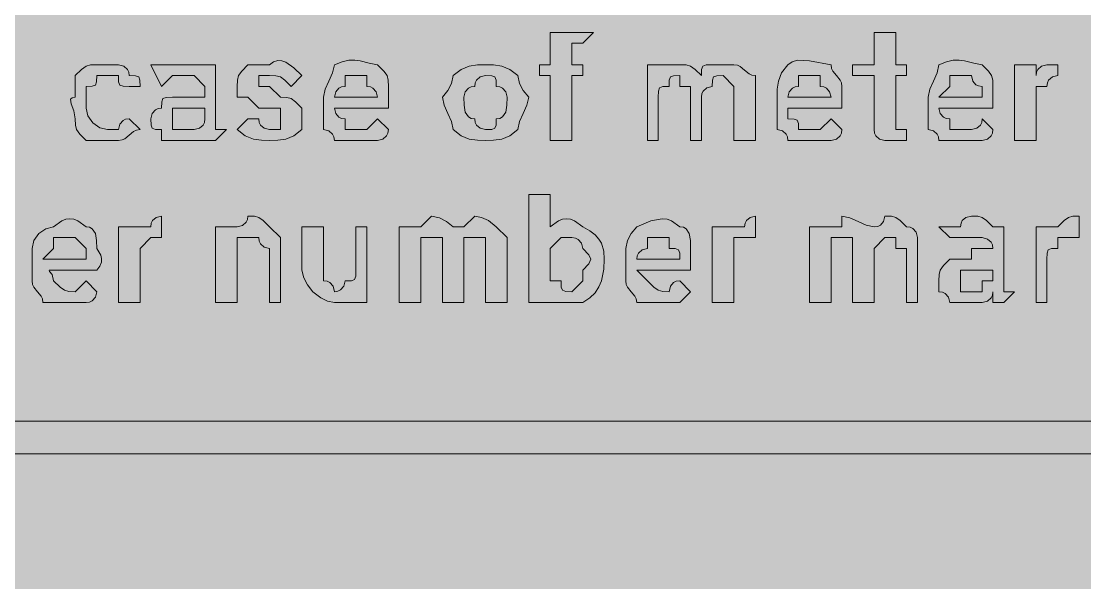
# Model space of a CAD drawing. Header units: metres. Extents: x 10 to 558, y 12 to 259.
# Drawn here: x 135.8 to 253.9, y 135.4 to 197.8 of the extents above; entities that cross this region are included whole.
import ezdxf

# ---------------------------------------------------------------- set-up
doc = ezdxf.new("R2010")
doc.units = ezdxf.units.M
doc.layers.add('FILL_BLUE_0000FF', color=7, linetype='Continuous', true_color=0x0000ff)
doc.layers.add('FILL_WHITE_FFFFFF', color=7, linetype='Continuous', true_color=0xffffff)

msp = doc.modelspace()

# ---------------------------------------------------------------- hatches: boundary and pattern name
at = {"layer": 'FILL_BLUE_0000FF', "true_color": 0x0000ff}
h = msp.add_hatch(color=7, dxfattribs=at)
h.dxf.hatch_style = 1
h.paths.add_polyline_path([(552.54, 258.94), (553.8, 258.81), (554.83, 258.45), (555.75, 257.76), (557.14, 256.15), (557.56, 255.44), (557.85, 254.76), (558.11, 253.37), (558.15, 251.76), (558.15, 18.96), (558.15, 15.36), (557.75, 15.31), (557.44, 15.15), (556.95, 14.61), (556.46, 13.84), (555.75, 12.96), (554.83, 12.27), (553.8, 11.91), (552.54, 11.78), (550.95, 11.76), (16.95, 11.76), (13.35, 11.76), (12.6, 12.36), (11.83, 12.77), (10.95, 12.96), (10.26, 14.57), (9.9, 15.96), (9.77, 17.35), (9.75, 18.96), (9.75, 251.76), (9.75, 255.36), (10.35, 256.11), (10.76, 256.88), (10.95, 257.76), (11.83, 257.95), (12.6, 258.36), (13.35, 258.96), (16.95, 258.96), (550.95, 258.96), (552.54, 258.94)])
at = {"layer": 'FILL_WHITE_FFFFFF', "true_color": 0xffffff}
h = msp.add_hatch(color=7, dxfattribs=at)
h.dxf.hatch_style = 1
h.paths.add_polyline_path([(196.95, 184.56), (194.55, 184.56), (194.55, 191.76), (193.35, 191.76), (193.35, 192.96), (194.55, 192.96), (194.55, 195.36), (194.55, 196.56), (196.95, 196.56), (198.15, 196.56), (199.35, 196.56), (198.15, 195.36), (196.95, 195.36), (196.95, 194.16), (196.95, 192.96), (198.15, 192.96), (198.15, 191.76), (196.95, 191.76), (196.95, 184.56)])
h = msp.add_hatch(color=7, dxfattribs=at)
h.dxf.hatch_style = 1
h.paths.add_polyline_path([(232.95, 185.76), (234.15, 185.76), (234.15, 184.56), (231.75, 184.56), (231.15, 184.71), (230.74, 185.07), (230.6, 185.36), (230.55, 185.76), (230.55, 191.76), (228.15, 191.76), (228.15, 192.96), (230.55, 192.96), (230.55, 196.56), (232.95, 196.56), (232.95, 192.96), (234.15, 192.96), (234.15, 191.76), (232.95, 191.76), (232.95, 186.96), (232.95, 185.76)])
h = msp.add_hatch(color=7, dxfattribs=at)
h.dxf.hatch_style = 1
h.paths.add_polyline_path([(146.55, 185.76), (146.7, 186.36), (147.06, 186.77), (147.35, 186.91), (147.75, 186.96), (148.95, 185.76), (148.55, 185.71), (148.24, 185.57), (147.75, 185.16), (147.26, 184.75), (146.95, 184.61), (146.55, 184.56), (145.35, 184.56), (142.95, 184.56), (142.26, 185.27), (141.9, 185.76), (141.77, 186.25), (141.75, 186.96), (141.58, 187.84), (141.3, 188.61), (141.24, 189.15), (141.41, 189.31), (141.75, 189.36), (141.75, 191.76), (142.46, 192.45), (142.95, 192.81), (143.44, 192.94), (144.15, 192.96), (146.55, 192.96), (147.15, 192.81), (147.56, 192.45), (147.7, 192.16), (147.75, 191.76), (148.44, 191.74), (148.8, 191.61), (148.93, 191.25), (148.95, 190.56), (147.75, 190.56), (147.06, 190.58), (146.7, 190.71), (146.57, 191.07), (146.55, 191.76), (144.15, 191.76), (144.13, 191.07), (144, 190.71), (143.64, 190.58), (142.95, 190.56), (142.95, 188.16), (143.16, 187.28), (143.7, 186.51), (144.47, 185.97), (145.35, 185.76), (146.55, 185.76)])
h = msp.add_hatch(color=7, dxfattribs=at)
h.dxf.hatch_style = 1
h.paths.add_polyline_path([(151.35, 185.76), (150.66, 185.78), (150.3, 185.91), (150.17, 186.27), (150.15, 186.96), (150.3, 187.56), (150.66, 187.97), (150.95, 188.11), (151.35, 188.16), (151.37, 188.85), (151.5, 189.21), (151.86, 189.34), (152.55, 189.36), (153.75, 189.36), (156.15, 189.36), (156.15, 190.56), (154.95, 191.76), (153.75, 191.76), (152.55, 191.76), (151.35, 190.56), (150.15, 192.96), (151.35, 192.96), (152.55, 192.96), (153.75, 192.96), (156.15, 192.96), (157.35, 192.96), (157.35, 190.56), (157.35, 189.36), (157.35, 186.96), (157.35, 185.76), (158.55, 185.76), (157.35, 184.56), (156.15, 184.56), (154.95, 184.56), (153.75, 184.56), (151.35, 184.56), (151.35, 185.76)])
h.paths.add_polyline_path([(155.55, 185.91), (155.96, 186.27), (156.1, 186.56), (156.15, 186.96), (156.15, 188.16), (154.95, 188.16), (153.75, 188.16), (152.55, 188.16), (152.55, 186.96), (152.55, 185.76), (153.75, 185.76), (154.95, 185.76), (155.55, 185.91)], flags=16)
h = msp.add_hatch(color=7, dxfattribs=at)
h.dxf.hatch_style = 1
h.paths.add_polyline_path([(163.35, 190.56), (164.55, 189.36), (165.26, 189.34), (165.75, 189.21), (166.24, 188.85), (166.95, 188.16), (166.95, 186.96), (166.95, 185.76), (166.05, 185.07), (165.15, 184.71), (164.25, 184.58), (163.35, 184.56), (162.45, 184.58), (161.55, 184.71), (160.65, 185.07), (159.75, 185.76), (160.95, 186.96), (162.15, 186.96), (162.2, 186.56), (162.34, 186.27), (162.75, 185.91), (163.35, 185.76), (164.55, 185.76), (164.55, 186.96), (164.55, 188.16), (163.35, 188.16), (162.15, 188.16), (160.95, 189.36), (159.75, 189.36), (159.75, 190.56), (159.77, 191.27), (159.9, 191.76), (160.26, 192.25), (160.95, 192.96), (162.15, 192.96), (163.35, 192.96), (163.8, 193.3), (164.25, 193.45), (164.7, 193.42), (165.15, 193.26), (166.05, 192.62), (166.95, 191.76), (165.75, 190.56), (165.04, 191.25), (164.55, 191.61), (164.06, 191.74), (163.35, 191.76), (162.15, 191.76), (162.15, 190.56), (163.35, 190.56)])
h = msp.add_hatch(color=7, dxfattribs=at)
h.dxf.hatch_style = 1
h.paths.add_polyline_path([(170.5, 184.96), (170.36, 185.25), (169.95, 185.61), (169.35, 185.76), (169.35, 189.36), (169.54, 190.26), (169.95, 191.16), (170.36, 192.06), (170.55, 192.96), (171.4, 193.3), (172.14, 193.47), (172.81, 193.49), (173.4, 193.41), (174.43, 193.13), (175.35, 192.96), (176.04, 192.25), (176.4, 191.76), (176.53, 191.27), (176.55, 190.56), (176.55, 188.16), (170.55, 188.16), (170.7, 187.56), (171.06, 187.15), (171.35, 187.01), (171.75, 186.96), (171.75, 185.76), (174.15, 185.76), (175.35, 186.96), (176.55, 185.76), (176.5, 185.36), (176.36, 185.07), (175.95, 184.71), (175.35, 184.56), (171.75, 184.56), (170.55, 184.56), (170.5, 184.96)])
h.paths.add_polyline_path([(175.2, 189.96), (174.84, 190.37), (174.55, 190.51), (174.15, 190.56), (174.15, 191.76), (171.75, 191.76), (171.75, 190.56), (171.35, 190.51), (171.06, 190.37), (170.7, 189.96), (170.55, 189.36), (175.35, 189.36), (175.2, 189.96)], flags=16)
h = msp.add_hatch(color=7, dxfattribs=at)
h.dxf.hatch_style = 1
h.paths.add_polyline_path([(183.56, 190.88), (183.75, 191.76), (184.65, 192.45), (185.55, 192.81), (186.45, 192.94), (187.35, 192.96), (188.25, 192.94), (189.15, 192.81), (190.05, 192.45), (190.95, 191.76), (191.14, 190.88), (191.55, 190.11), (192.15, 189.36), (191.96, 188.46), (191.55, 187.56), (191.14, 186.66), (190.95, 185.76), (190.05, 185.07), (189.15, 184.71), (188.25, 184.58), (187.35, 184.56), (186.45, 184.58), (185.55, 184.71), (184.65, 185.07), (183.75, 185.76), (183.56, 186.66), (183.15, 187.56), (182.74, 188.46), (182.55, 189.36), (183.15, 190.11), (183.56, 190.88)])
h.paths.add_polyline_path([(186.34, 191.25), (186.2, 190.96), (186.15, 190.56), (185.75, 190.51), (185.46, 190.37), (185.1, 189.96), (184.95, 189.36), (184.97, 188.48), (185.1, 187.71), (185.46, 187.17), (185.75, 187.01), (186.15, 186.96), (186.2, 186.56), (186.34, 186.27), (186.75, 185.91), (187.35, 185.76), (188.04, 185.78), (188.4, 185.91), (188.53, 186.27), (188.55, 186.96), (188.95, 187.01), (189.24, 187.17), (189.6, 187.71), (189.73, 188.48), (189.75, 189.36), (189.6, 189.96), (189.24, 190.37), (188.95, 190.51), (188.55, 190.56), (188.53, 191.25), (188.4, 191.61), (188.04, 191.74), (187.35, 191.76), (186.75, 191.61), (186.34, 191.25)], flags=16)
h = msp.add_hatch(color=7, dxfattribs=at)
h.dxf.hatch_style = 1
h.paths.add_polyline_path([(207.75, 192.96), (208.95, 192.96), (209.66, 192.94), (210.15, 192.81), (210.64, 192.45), (211.35, 191.76), (211.37, 192.45), (211.5, 192.81), (211.86, 192.94), (212.55, 192.96), (213.75, 192.96), (214.95, 192.96), (215.35, 192.91), (215.66, 192.77), (216.15, 192.36), (216.64, 191.95), (216.95, 191.81), (217.35, 191.76), (217.35, 190.56), (217.35, 184.56), (214.95, 184.56), (214.95, 190.56), (213.75, 191.76), (213.06, 191.74), (212.7, 191.61), (212.57, 191.25), (212.55, 190.56), (211.95, 190.41), (211.54, 190.05), (211.4, 189.76), (211.35, 189.36), (211.35, 184.56), (210.15, 184.56), (210.15, 190.56), (208.95, 190.56), (208.95, 191.76), (208.26, 191.74), (207.9, 191.61), (207.77, 191.25), (207.75, 190.56), (207.06, 190.54), (206.7, 190.41), (206.57, 190.05), (206.55, 189.36), (206.55, 184.56), (205.35, 184.56), (205.35, 192.96), (206.55, 192.96), (207.75, 192.96)])
h = msp.add_hatch(color=7, dxfattribs=at)
h.dxf.hatch_style = 1
h.paths.add_polyline_path([(220.9, 184.96), (220.76, 185.25), (220.35, 185.61), (219.75, 185.76), (219.75, 189.36), (219.77, 190.26), (219.9, 191.16), (220.26, 192.06), (220.95, 192.96), (221.45, 193.3), (222.04, 193.47), (223.35, 193.41), (225.75, 192.96), (225.8, 192.56), (225.94, 192.25), (226.35, 191.76), (226.76, 191.27), (226.9, 190.96), (226.95, 190.56), (226.95, 188.16), (220.95, 188.16), (220.95, 186.96), (221.64, 186.94), (222, 186.81), (222.13, 186.45), (222.15, 185.76), (224.55, 185.76), (225.75, 186.96), (226.95, 185.76), (226.9, 185.36), (226.76, 185.07), (226.35, 184.71), (225.75, 184.56), (222.15, 184.56), (220.95, 184.56), (220.9, 184.96)])
h.paths.add_polyline_path([(225.6, 189.96), (225.24, 190.37), (224.95, 190.51), (224.55, 190.56), (224.55, 191.76), (222.15, 191.76), (222.15, 190.56), (221.75, 190.51), (221.46, 190.37), (221.1, 189.96), (220.95, 189.36), (225.75, 189.36), (225.6, 189.96)], flags=16)
h = msp.add_hatch(color=7, dxfattribs=at)
h.dxf.hatch_style = 1
h.paths.add_polyline_path([(237.7, 184.96), (237.56, 185.25), (237.15, 185.61), (236.55, 185.76), (236.55, 189.36), (236.74, 190.26), (237.15, 191.16), (237.56, 192.06), (237.75, 192.96), (238.6, 193.3), (239.34, 193.47), (240.01, 193.49), (240.6, 193.41), (241.63, 193.13), (242.55, 192.96), (243.24, 192.25), (243.6, 191.76), (243.73, 191.27), (243.75, 190.56), (243.75, 188.16), (237.75, 188.16), (237.9, 187.56), (238.26, 187.15), (238.55, 187.01), (238.95, 186.96), (238.95, 185.76), (241.35, 185.76), (241.95, 185.91), (242.36, 186.27), (242.5, 186.56), (242.55, 186.96), (243.75, 185.76), (243.7, 185.36), (243.56, 185.07), (243.15, 184.71), (242.55, 184.56), (240.15, 184.56), (237.75, 184.56), (237.7, 184.96)])
h.paths.add_polyline_path([(242.55, 190.56), (242.15, 190.61), (241.86, 190.75), (241.5, 191.16), (241.35, 191.76), (238.95, 191.76), (238.95, 190.56), (237.75, 189.36), (242.55, 189.36), (242.55, 190.56)], flags=16)
h = msp.add_hatch(color=7, dxfattribs=at)
h.dxf.hatch_style = 1
h.paths.add_polyline_path([(248.6, 192.16), (248.74, 192.45), (249.15, 192.81), (249.75, 192.96), (250.95, 192.96), (250.95, 191.76), (250.35, 191.61), (249.94, 191.25), (249.8, 190.96), (249.75, 190.56), (248.55, 190.56), (248.55, 189.36), (248.55, 184.56), (246.15, 184.56), (246.15, 192.96), (248.55, 192.96), (248.55, 191.76), (248.6, 192.16)])
h = msp.add_hatch(color=7, dxfattribs=at)
h.dxf.hatch_style = 1
h.paths.add_polyline_path([(195.9, 175.8), (196.35, 175.86), (196.8, 175.8), (197.25, 175.63), (198.15, 174.96), (198.94, 174.51), (199.54, 174.06), (199.96, 173.61), (200.25, 173.16), (200.51, 172.26), (200.55, 171.36), (200.51, 170.27), (200.25, 168.96), (199.96, 168.29), (199.54, 167.65), (198.94, 167.06), (198.15, 166.56), (196.95, 166.56), (194.55, 166.56), (192.15, 166.56), (192.15, 178.56), (194.55, 178.56), (194.55, 174.96), (195.45, 175.63), (195.9, 175.8)])
h.paths.add_polyline_path([(198.15, 170.16), (198.82, 170.87), (199.05, 171.36), (198.82, 171.85), (198.15, 172.56), (198, 173.16), (197.64, 173.57), (197.35, 173.71), (196.95, 173.76), (195.75, 173.76), (194.55, 172.56), (194.55, 171.36), (194.55, 170.16), (194.55, 168.96), (195.75, 168.96), (195.77, 168.27), (195.9, 167.91), (196.26, 167.78), (196.95, 167.76), (198.15, 168.96), (198.15, 170.16)], flags=16)
h = msp.add_hatch(color=7, dxfattribs=at)
h.dxf.hatch_style = 1
h.paths.add_polyline_path([(150.15, 174.96), (150.2, 175.36), (150.34, 175.65), (150.75, 176.01), (151.35, 176.16), (151.35, 173.76), (150.15, 173.76), (148.95, 172.56), (148.95, 171.36), (148.95, 166.56), (146.55, 166.56), (146.55, 174.96), (148.95, 174.96), (150.15, 174.96)])
h = msp.add_hatch(color=7, dxfattribs=at)
h.dxf.hatch_style = 1
h.paths.add_polyline_path([(159.75, 173.76), (159.75, 172.56), (159.75, 166.56), (157.35, 166.56), (157.35, 174.96), (159.75, 174.96), (160.35, 175.11), (160.76, 175.47), (160.9, 175.76), (160.95, 176.16), (161.66, 176.14), (162.15, 176.01), (162.64, 175.65), (163.35, 174.96), (164.55, 173.76), (164.55, 172.56), (164.55, 166.56), (163.35, 166.56), (163.35, 172.56), (162.75, 172.71), (162.34, 173.07), (162.2, 173.36), (162.15, 173.76), (160.95, 173.76), (159.75, 173.76)])
h = msp.add_hatch(color=7, dxfattribs=at)
h.dxf.hatch_style = 1
h.paths.add_polyline_path([(181.35, 176.16), (182.23, 175.97), (183, 175.56), (183.75, 174.96), (184.95, 174.96), (186.15, 176.16), (186.9, 176.01), (187.67, 175.65), (188.55, 174.96), (189.75, 173.76), (189.75, 172.56), (189.75, 166.56), (187.35, 166.56), (187.35, 172.56), (187.35, 173.76), (186.15, 173.76), (184.95, 173.76), (184.95, 172.56), (184.95, 166.56), (182.55, 166.56), (182.55, 172.56), (182.55, 173.76), (181.35, 173.76), (180.15, 173.76), (180.15, 172.56), (180.15, 166.56), (177.75, 166.56), (177.75, 174.96), (180.15, 174.96), (181.35, 176.16)])
h = msp.add_hatch(color=7, dxfattribs=at)
h.dxf.hatch_style = 1
h.paths.add_polyline_path([(216.15, 174.96), (216.2, 175.36), (216.34, 175.65), (216.75, 176.01), (217.35, 176.16), (217.35, 173.76), (214.95, 173.76), (214.95, 172.56), (214.95, 171.36), (214.95, 166.56), (212.55, 166.56), (212.55, 174.96), (214.95, 174.96), (216.15, 174.96)])
h = msp.add_hatch(color=7, dxfattribs=at)
h.dxf.hatch_style = 1
h.paths.add_polyline_path([(226.95, 174.96), (226.95, 176.16), (227.85, 175.97), (228.75, 175.56), (229.65, 175.15), (230.55, 174.96), (230.95, 175.01), (231.24, 175.15), (231.6, 175.56), (231.75, 176.16), (232.46, 176.14), (232.95, 176.01), (233.44, 175.65), (234.15, 174.96), (234.55, 174.91), (234.84, 174.77), (235.2, 174.36), (235.35, 173.76), (235.35, 172.56), (235.35, 166.56), (234.15, 166.56), (234.15, 172.56), (232.95, 172.56), (232.95, 173.76), (231.75, 173.76), (230.55, 172.56), (230.55, 166.56), (228.15, 166.56), (228.15, 172.56), (228.15, 173.76), (226.95, 173.76), (225.75, 173.76), (225.75, 172.56), (225.75, 166.56), (223.35, 166.56), (223.35, 174.96), (225.75, 174.96), (226.95, 174.96)])
h = msp.add_hatch(color=7, dxfattribs=at)
h.dxf.hatch_style = 1
h.paths.add_polyline_path([(238.8, 167.16), (238.44, 167.57), (238.15, 167.71), (237.75, 167.76), (237.75, 168.96), (237.77, 169.67), (237.9, 170.16), (238.26, 170.65), (238.95, 171.36), (240.15, 171.36), (241.35, 171.36), (241.35, 172.56), (243.75, 172.56), (243.7, 172.96), (243.56, 173.25), (243.15, 173.61), (242.55, 173.76), (241.35, 173.76), (240.15, 173.76), (238.95, 173.76), (237.75, 174.96), (238.95, 174.96), (240.15, 174.96), (240.2, 175.36), (240.34, 175.65), (240.75, 176.01), (241.35, 176.16), (242.06, 176.14), (242.55, 176.01), (243.04, 175.65), (243.75, 174.96), (244.95, 174.96), (244.95, 173.76), (244.95, 171.36), (244.95, 168.96), (244.95, 167.76), (246.15, 167.76), (244.95, 166.56), (243.75, 166.56), (243.75, 167.76), (243.7, 167.36), (243.56, 167.07), (243.15, 166.71), (242.55, 166.56), (241.35, 166.56), (238.95, 166.56), (238.8, 167.16)])
h.paths.add_polyline_path([(242.55, 168.96), (243.75, 168.96), (243.75, 170.16), (242.55, 170.16), (241.35, 170.16), (240.15, 170.16), (240.15, 168.96), (240.15, 167.76), (241.35, 167.76), (242.55, 167.76), (242.55, 168.96)], flags=16)
h = msp.add_hatch(color=7, dxfattribs=at)
h.dxf.hatch_style = 1
h.paths.add_polyline_path([(250.95, 174.96), (251.66, 175.65), (252.15, 176.01), (252.64, 176.14), (253.35, 176.16), (253.35, 173.76), (250.95, 173.76), (250.95, 172.56), (250.26, 172.54), (249.9, 172.41), (249.77, 172.05), (249.75, 171.36), (249.75, 166.56), (248.55, 166.56), (248.55, 174.96), (249.75, 174.96), (250.95, 174.96)])
h = msp.add_hatch(color=7, dxfattribs=at)
h.dxf.hatch_style = 1
h.paths.add_polyline_path([(138.1, 166.96), (137.96, 167.27), (137.55, 167.76), (137.14, 168.25), (137, 168.56), (136.95, 168.96), (136.95, 172.56), (137.16, 173.44), (137.7, 174.21), (138.47, 174.75), (139.35, 174.96), (140.25, 175.63), (140.7, 175.8), (141.15, 175.86), (141.6, 175.8), (142.05, 175.63), (142.95, 174.96), (143.35, 174.91), (143.64, 174.75), (144, 174.21), (144.13, 173.44), (144.15, 172.56), (144.6, 171.81), (144.68, 171.45), (144.66, 171.04), (144.49, 170.61), (144.15, 170.16), (139.35, 170.16), (138.84, 170.14), (138.9, 170.01), (139.18, 169.65), (139.35, 168.96), (140.06, 168.27), (140.55, 167.91), (141.04, 167.78), (141.75, 167.76), (142.95, 168.96), (144.15, 167.76), (144, 167.16), (143.64, 166.75), (143.35, 166.61), (142.95, 166.56), (140.55, 166.56), (138.15, 166.56), (138.1, 166.96)])
h.paths.add_polyline_path([(142.95, 172.56), (141.75, 173.76), (139.35, 173.76), (139.35, 172.56), (138.15, 171.36), (142.95, 171.36), (142.95, 172.56)], flags=16)
h = msp.add_hatch(color=7, dxfattribs=at)
h.dxf.hatch_style = 1
h.paths.add_polyline_path([(169.8, 166.71), (169.03, 167.07), (168.15, 167.76), (167.55, 168.51), (167.14, 169.28), (166.95, 170.16), (166.95, 174.96), (169.35, 174.96), (169.35, 170.16), (169.35, 168.96), (169.75, 168.91), (170.04, 168.77), (170.4, 168.36), (170.55, 167.76), (170.95, 167.81), (171.24, 167.95), (171.6, 168.36), (171.75, 168.96), (172.44, 168.98), (172.8, 169.11), (172.93, 169.47), (172.95, 170.16), (172.95, 174.96), (174.15, 174.96), (174.15, 166.56), (172.95, 166.56), (171.75, 166.56), (170.55, 166.56), (169.8, 166.71)])
h = msp.add_hatch(color=7, dxfattribs=at)
h.dxf.hatch_style = 1
h.paths.add_polyline_path([(204.1, 166.96), (203.96, 167.27), (203.55, 167.76), (203.14, 168.25), (203, 168.56), (202.95, 168.96), (202.95, 172.56), (203.14, 173.44), (203.55, 174.21), (204.15, 174.96), (205.74, 175.63), (207, 175.86), (207.54, 175.8), (208.03, 175.63), (208.95, 174.96), (209.35, 174.91), (209.64, 174.75), (210, 174.21), (210.13, 173.44), (210.15, 172.56), (210.15, 170.16), (204.15, 170.16), (205.35, 168.96), (206.06, 168.27), (206.55, 167.91), (207.04, 167.78), (207.75, 167.76), (207.9, 168.36), (208.26, 168.77), (208.55, 168.91), (208.95, 168.96), (210.15, 167.76), (208.95, 166.56), (206.55, 166.56), (204.15, 166.56), (204.1, 166.96)])
h.paths.add_polyline_path([(208.93, 172.05), (208.8, 172.41), (208.44, 172.54), (207.75, 172.56), (207.75, 173.76), (205.35, 173.76), (205.35, 172.56), (204.75, 172.41), (204.34, 172.05), (204.2, 171.76), (204.15, 171.36), (208.95, 171.36), (208.93, 172.05)], flags=16)
h = msp.add_hatch(color=7, dxfattribs=at)
h.dxf.hatch_style = 1
h.paths.add_polyline_path([(490.95, 158.16), (498.15, 158.16), (505.35, 152.16), (498.15, 144.96), (490.95, 144.96), (495.75, 149.76), (62.55, 149.76), (62.55, 153.36), (495.75, 153.36), (490.95, 158.16)])

# ---------------------------------------------------------------- linework, layer by layer
at = {"layer": 'FILL_WHITE_FFFFFF', "lineweight": 0, "true_color": 0xffffff}
for points in [[(196.95, 184.56), (194.55, 184.56), (194.55, 191.76), (193.35, 191.76), (193.35, 192.96), (194.55, 192.96), (194.55, 195.36), (194.55, 196.56), (196.95, 196.56), (198.15, 196.56), (199.35, 196.56), (198.15, 195.36), (196.95, 195.36), (196.95, 194.16), (196.95, 192.96), (198.15, 192.96), (198.15, 191.76), (196.95, 191.76)], [(232.95, 185.76), (234.15, 185.76), (234.15, 184.56), (231.75, 184.56), (231.15, 184.71), (230.74, 185.07), (230.6, 185.36), (230.55, 185.76), (230.55, 191.76), (228.15, 191.76), (228.15, 192.96), (230.55, 192.96), (230.55, 196.56), (232.95, 196.56), (232.95, 192.96), (234.15, 192.96), (234.15, 191.76), (232.95, 191.76), (232.95, 186.96)], [(146.55, 185.76), (146.7, 186.36), (147.06, 186.77), (147.35, 186.91), (147.75, 186.96), (148.95, 185.76), (148.55, 185.71), (148.24, 185.57), (147.75, 185.16), (147.26, 184.75), (146.95, 184.61), (146.55, 184.56), (145.35, 184.56), (142.95, 184.56), (142.26, 185.27), (141.9, 185.76), (141.77, 186.25), (141.75, 186.96), (141.58, 187.84), (141.3, 188.61), (141.24, 189.15), (141.41, 189.31), (141.75, 189.36), (141.75, 191.76), (142.46, 192.45), (142.95, 192.81), (143.44, 192.94), (144.15, 192.96), (146.55, 192.96), (147.15, 192.81), (147.56, 192.45), (147.7, 192.16), (147.75, 191.76), (148.44, 191.74), (148.8, 191.61), (148.93, 191.25), (148.95, 190.56), (147.75, 190.56), (147.06, 190.58), (146.7, 190.71), (146.57, 191.07), (146.55, 191.76), (144.15, 191.76), (144.13, 191.07), (144, 190.71), (143.64, 190.58), (142.95, 190.56), (142.95, 188.16), (143.16, 187.28), (143.7, 186.51), (144.47, 185.97), (145.35, 185.76)], [(151.35, 185.76), (150.66, 185.78), (150.3, 185.91), (150.17, 186.27), (150.15, 186.96), (150.3, 187.56), (150.66, 187.97), (150.95, 188.11), (151.35, 188.16), (151.37, 188.85), (151.5, 189.21), (151.86, 189.34), (152.55, 189.36), (153.75, 189.36), (156.15, 189.36), (156.15, 190.56), (154.95, 191.76), (153.75, 191.76), (152.55, 191.76), (151.35, 190.56), (150.15, 192.96), (151.35, 192.96), (152.55, 192.96), (153.75, 192.96), (156.15, 192.96), (157.35, 192.96), (157.35, 190.56), (157.35, 189.36), (157.35, 186.96), (157.35, 185.76), (158.55, 185.76), (157.35, 184.56), (156.15, 184.56), (154.95, 184.56), (153.75, 184.56), (151.35, 184.56)], [(163.35, 190.56), (164.55, 189.36), (165.26, 189.34), (165.75, 189.21), (166.24, 188.85), (166.95, 188.16), (166.95, 186.96), (166.95, 185.76), (166.05, 185.07), (165.15, 184.71), (164.25, 184.58), (163.35, 184.56), (162.45, 184.58), (161.55, 184.71), (160.65, 185.07), (159.75, 185.76), (160.95, 186.96), (162.15, 186.96), (162.2, 186.56), (162.34, 186.27), (162.75, 185.91), (163.35, 185.76), (164.55, 185.76), (164.55, 186.96), (164.55, 188.16), (163.35, 188.16), (162.15, 188.16), (160.95, 189.36), (159.75, 189.36), (159.75, 190.56), (159.77, 191.27), (159.9, 191.76), (160.26, 192.25), (160.95, 192.96), (162.15, 192.96), (163.35, 192.96), (163.8, 193.3), (164.25, 193.45), (164.7, 193.42), (165.15, 193.26), (166.05, 192.62), (166.95, 191.76), (165.75, 190.56), (165.04, 191.25), (164.55, 191.61), (164.06, 191.74), (163.35, 191.76), (162.15, 191.76), (162.15, 190.56)], [(170.5, 184.96), (170.36, 185.25), (169.95, 185.61), (169.35, 185.76), (169.35, 189.36), (169.54, 190.26), (169.95, 191.16), (170.36, 192.06), (170.55, 192.96), (171.4, 193.3), (172.14, 193.47), (172.81, 193.49), (173.4, 193.41), (174.43, 193.13), (175.35, 192.96), (176.04, 192.25), (176.4, 191.76), (176.53, 191.27), (176.55, 190.56), (176.55, 188.16), (170.55, 188.16), (170.7, 187.56), (171.06, 187.15), (171.35, 187.01), (171.75, 186.96), (171.75, 185.76), (174.15, 185.76), (175.35, 186.96), (176.55, 185.76), (176.5, 185.36), (176.36, 185.07), (175.95, 184.71), (175.35, 184.56), (171.75, 184.56), (170.55, 184.56)], [(183.56, 190.88), (183.75, 191.76), (184.65, 192.45), (185.55, 192.81), (186.45, 192.94), (187.35, 192.96), (188.25, 192.94), (189.15, 192.81), (190.05, 192.45), (190.95, 191.76), (191.14, 190.88), (191.55, 190.11), (192.15, 189.36), (191.96, 188.46), (191.55, 187.56), (191.14, 186.66), (190.95, 185.76), (190.05, 185.07), (189.15, 184.71), (188.25, 184.58), (187.35, 184.56), (186.45, 184.58), (185.55, 184.71), (184.65, 185.07), (183.75, 185.76), (183.56, 186.66), (183.15, 187.56), (182.74, 188.46), (182.55, 189.36), (183.15, 190.11)], [(207.75, 192.96), (208.95, 192.96), (209.66, 192.94), (210.15, 192.81), (210.64, 192.45), (211.35, 191.76), (211.37, 192.45), (211.5, 192.81), (211.86, 192.94), (212.55, 192.96), (213.75, 192.96), (214.95, 192.96), (215.35, 192.91), (215.66, 192.77), (216.15, 192.36), (216.64, 191.95), (216.95, 191.81), (217.35, 191.76), (217.35, 190.56), (217.35, 184.56), (214.95, 184.56), (214.95, 190.56), (213.75, 191.76), (213.06, 191.74), (212.7, 191.61), (212.57, 191.25), (212.55, 190.56), (211.95, 190.41), (211.54, 190.05), (211.4, 189.76), (211.35, 189.36), (211.35, 184.56), (210.15, 184.56), (210.15, 190.56), (208.95, 190.56), (208.95, 191.76), (208.26, 191.74), (207.9, 191.61), (207.77, 191.25), (207.75, 190.56), (207.06, 190.54), (206.7, 190.41), (206.57, 190.05), (206.55, 189.36), (206.55, 184.56), (205.35, 184.56), (205.35, 192.96), (206.55, 192.96)], [(220.9, 184.96), (220.76, 185.25), (220.35, 185.61), (219.75, 185.76), (219.75, 189.36), (219.77, 190.26), (219.9, 191.16), (220.26, 192.06), (220.95, 192.96), (221.45, 193.3), (222.04, 193.47), (223.35, 193.41), (225.75, 192.96), (225.8, 192.56), (225.94, 192.25), (226.35, 191.76), (226.76, 191.27), (226.9, 190.96), (226.95, 190.56), (226.95, 188.16), (220.95, 188.16), (220.95, 186.96), (221.64, 186.94), (222, 186.81), (222.13, 186.45), (222.15, 185.76), (224.55, 185.76), (225.75, 186.96), (226.95, 185.76), (226.9, 185.36), (226.76, 185.07), (226.35, 184.71), (225.75, 184.56), (222.15, 184.56), (220.95, 184.56)], [(237.7, 184.96), (237.56, 185.25), (237.15, 185.61), (236.55, 185.76), (236.55, 189.36), (236.74, 190.26), (237.15, 191.16), (237.56, 192.06), (237.75, 192.96), (238.6, 193.3), (239.34, 193.47), (240.01, 193.49), (240.6, 193.41), (241.63, 193.13), (242.55, 192.96), (243.24, 192.25), (243.6, 191.76), (243.73, 191.27), (243.75, 190.56), (243.75, 188.16), (237.75, 188.16), (237.9, 187.56), (238.26, 187.15), (238.55, 187.01), (238.95, 186.96), (238.95, 185.76), (241.35, 185.76), (241.95, 185.91), (242.36, 186.27), (242.5, 186.56), (242.55, 186.96), (243.75, 185.76), (243.7, 185.36), (243.56, 185.07), (243.15, 184.71), (242.55, 184.56), (240.15, 184.56), (237.75, 184.56)], [(248.6, 192.16), (248.74, 192.45), (249.15, 192.81), (249.75, 192.96), (250.95, 192.96), (250.95, 191.76), (250.35, 191.61), (249.94, 191.25), (249.8, 190.96), (249.75, 190.56), (248.55, 190.56), (248.55, 189.36), (248.55, 184.56), (246.15, 184.56), (246.15, 192.96), (248.55, 192.96), (248.55, 191.76)], [(175.2, 189.96), (174.84, 190.37), (174.55, 190.51), (174.15, 190.56), (174.15, 191.76), (171.75, 191.76), (171.75, 190.56), (171.35, 190.51), (171.06, 190.37), (170.7, 189.96), (170.55, 189.36), (175.35, 189.36)], [(186.34, 191.25), (186.2, 190.96), (186.15, 190.56), (185.75, 190.51), (185.46, 190.37), (185.1, 189.96), (184.95, 189.36), (184.97, 188.48), (185.1, 187.71), (185.46, 187.17), (185.75, 187.01), (186.15, 186.96), (186.2, 186.56), (186.34, 186.27), (186.75, 185.91), (187.35, 185.76), (188.04, 185.78), (188.4, 185.91), (188.53, 186.27), (188.55, 186.96), (188.95, 187.01), (189.24, 187.17), (189.6, 187.71), (189.73, 188.48), (189.75, 189.36), (189.6, 189.96), (189.24, 190.37), (188.95, 190.51), (188.55, 190.56), (188.53, 191.25), (188.4, 191.61), (188.04, 191.74), (187.35, 191.76), (186.75, 191.61)], [(225.6, 189.96), (225.24, 190.37), (224.95, 190.51), (224.55, 190.56), (224.55, 191.76), (222.15, 191.76), (222.15, 190.56), (221.75, 190.51), (221.46, 190.37), (221.1, 189.96), (220.95, 189.36), (225.75, 189.36)], [(242.55, 190.56), (242.15, 190.61), (241.86, 190.75), (241.5, 191.16), (241.35, 191.76), (238.95, 191.76), (238.95, 190.56), (237.75, 189.36), (242.55, 189.36)], [(155.55, 185.91), (155.96, 186.27), (156.1, 186.56), (156.15, 186.96), (156.15, 188.16), (154.95, 188.16), (153.75, 188.16), (152.55, 188.16), (152.55, 186.96), (152.55, 185.76), (153.75, 185.76), (154.95, 185.76)], [(195.9, 175.8), (196.35, 175.86), (196.8, 175.8), (197.25, 175.63), (198.15, 174.96), (198.94, 174.51), (199.54, 174.06), (199.96, 173.61), (200.25, 173.16), (200.51, 172.26), (200.55, 171.36), (200.51, 170.27), (200.25, 168.96), (199.96, 168.29), (199.54, 167.65), (198.94, 167.06), (198.15, 166.56), (196.95, 166.56), (194.55, 166.56), (192.15, 166.56), (192.15, 178.56), (194.55, 178.56), (194.55, 174.96), (195.45, 175.63)], [(150.15, 174.96), (150.2, 175.36), (150.34, 175.65), (150.75, 176.01), (151.35, 176.16), (151.35, 173.76), (150.15, 173.76), (148.95, 172.56), (148.95, 171.36), (148.95, 166.56), (146.55, 166.56), (146.55, 174.96), (148.95, 174.96)], [(159.75, 173.76), (159.75, 172.56), (159.75, 166.56), (157.35, 166.56), (157.35, 174.96), (159.75, 174.96), (160.35, 175.11), (160.76, 175.47), (160.9, 175.76), (160.95, 176.16), (161.66, 176.14), (162.15, 176.01), (162.64, 175.65), (163.35, 174.96), (164.55, 173.76), (164.55, 172.56), (164.55, 166.56), (163.35, 166.56), (163.35, 172.56), (162.75, 172.71), (162.34, 173.07), (162.2, 173.36), (162.15, 173.76), (160.95, 173.76)], [(181.35, 176.16), (182.23, 175.97), (183, 175.56), (183.75, 174.96), (184.95, 174.96), (186.15, 176.16), (186.9, 176.01), (187.67, 175.65), (188.55, 174.96), (189.75, 173.76), (189.75, 172.56), (189.75, 166.56), (187.35, 166.56), (187.35, 172.56), (187.35, 173.76), (186.15, 173.76), (184.95, 173.76), (184.95, 172.56), (184.95, 166.56), (182.55, 166.56), (182.55, 172.56), (182.55, 173.76), (181.35, 173.76), (180.15, 173.76), (180.15, 172.56), (180.15, 166.56), (177.75, 166.56), (177.75, 174.96), (180.15, 174.96)], [(216.15, 174.96), (216.2, 175.36), (216.34, 175.65), (216.75, 176.01), (217.35, 176.16), (217.35, 173.76), (214.95, 173.76), (214.95, 172.56), (214.95, 171.36), (214.95, 166.56), (212.55, 166.56), (212.55, 174.96), (214.95, 174.96)], [(226.95, 174.96), (226.95, 176.16), (227.85, 175.97), (228.75, 175.56), (229.65, 175.15), (230.55, 174.96), (230.95, 175.01), (231.24, 175.15), (231.6, 175.56), (231.75, 176.16), (232.46, 176.14), (232.95, 176.01), (233.44, 175.65), (234.15, 174.96), (234.55, 174.91), (234.84, 174.77), (235.2, 174.36), (235.35, 173.76), (235.35, 172.56), (235.35, 166.56), (234.15, 166.56), (234.15, 172.56), (232.95, 172.56), (232.95, 173.76), (231.75, 173.76), (230.55, 172.56), (230.55, 166.56), (228.15, 166.56), (228.15, 172.56), (228.15, 173.76), (226.95, 173.76), (225.75, 173.76), (225.75, 172.56), (225.75, 166.56), (223.35, 166.56), (223.35, 174.96), (225.75, 174.96)], [(238.8, 167.16), (238.44, 167.57), (238.15, 167.71), (237.75, 167.76), (237.75, 168.96), (237.77, 169.67), (237.9, 170.16), (238.26, 170.65), (238.95, 171.36), (240.15, 171.36), (241.35, 171.36), (241.35, 172.56), (243.75, 172.56), (243.7, 172.96), (243.56, 173.25), (243.15, 173.61), (242.55, 173.76), (241.35, 173.76), (240.15, 173.76), (238.95, 173.76), (237.75, 174.96), (238.95, 174.96), (240.15, 174.96), (240.2, 175.36), (240.34, 175.65), (240.75, 176.01), (241.35, 176.16), (242.06, 176.14), (242.55, 176.01), (243.04, 175.65), (243.75, 174.96), (244.95, 174.96), (244.95, 173.76), (244.95, 171.36), (244.95, 168.96), (244.95, 167.76), (246.15, 167.76), (244.95, 166.56), (243.75, 166.56), (243.75, 167.76), (243.7, 167.36), (243.56, 167.07), (243.15, 166.71), (242.55, 166.56), (241.35, 166.56), (238.95, 166.56)], [(250.95, 174.96), (251.66, 175.65), (252.15, 176.01), (252.64, 176.14), (253.35, 176.16), (253.35, 173.76), (250.95, 173.76), (250.95, 172.56), (250.26, 172.54), (249.9, 172.41), (249.77, 172.05), (249.75, 171.36), (249.75, 166.56), (248.55, 166.56), (248.55, 174.96), (249.75, 174.96)], [(138.1, 166.96), (137.96, 167.27), (137.55, 167.76), (137.14, 168.25), (137, 168.56), (136.95, 168.96), (136.95, 172.56), (137.16, 173.44), (137.7, 174.21), (138.47, 174.75), (139.35, 174.96), (140.25, 175.63), (140.7, 175.8), (141.15, 175.86), (141.6, 175.8), (142.05, 175.63), (142.95, 174.96), (143.35, 174.91), (143.64, 174.75), (144, 174.21), (144.13, 173.44), (144.15, 172.56), (144.6, 171.81), (144.68, 171.45), (144.66, 171.04), (144.49, 170.61), (144.15, 170.16), (139.35, 170.16), (138.84, 170.14), (138.9, 170.01), (139.18, 169.65), (139.35, 168.96), (140.06, 168.27), (140.55, 167.91), (141.04, 167.78), (141.75, 167.76), (142.95, 168.96), (144.15, 167.76), (144, 167.16), (143.64, 166.75), (143.35, 166.61), (142.95, 166.56), (140.55, 166.56), (138.15, 166.56)], [(169.8, 166.71), (169.03, 167.07), (168.15, 167.76), (167.55, 168.51), (167.14, 169.28), (166.95, 170.16), (166.95, 174.96), (169.35, 174.96), (169.35, 170.16), (169.35, 168.96), (169.75, 168.91), (170.04, 168.77), (170.4, 168.36), (170.55, 167.76), (170.95, 167.81), (171.24, 167.95), (171.6, 168.36), (171.75, 168.96), (172.44, 168.98), (172.8, 169.11), (172.93, 169.47), (172.95, 170.16), (172.95, 174.96), (174.15, 174.96), (174.15, 166.56), (172.95, 166.56), (171.75, 166.56), (170.55, 166.56)], [(204.1, 166.96), (203.96, 167.27), (203.55, 167.76), (203.14, 168.25), (203, 168.56), (202.95, 168.96), (202.95, 172.56), (203.14, 173.44), (203.55, 174.21), (204.15, 174.96), (205.74, 175.63), (207, 175.86), (207.54, 175.8), (208.03, 175.63), (208.95, 174.96), (209.35, 174.91), (209.64, 174.75), (210, 174.21), (210.13, 173.44), (210.15, 172.56), (210.15, 170.16), (204.15, 170.16), (205.35, 168.96), (206.06, 168.27), (206.55, 167.91), (207.04, 167.78), (207.75, 167.76), (207.9, 168.36), (208.26, 168.77), (208.55, 168.91), (208.95, 168.96), (210.15, 167.76), (208.95, 166.56), (206.55, 166.56), (204.15, 166.56)], [(142.95, 172.56), (141.75, 173.76), (139.35, 173.76), (139.35, 172.56), (138.15, 171.36), (142.95, 171.36)], [(198.15, 170.16), (198.82, 170.87), (199.05, 171.36), (198.82, 171.85), (198.15, 172.56), (198, 173.16), (197.64, 173.57), (197.35, 173.71), (196.95, 173.76), (195.75, 173.76), (194.55, 172.56), (194.55, 171.36), (194.55, 170.16), (194.55, 168.96), (195.75, 168.96), (195.77, 168.27), (195.9, 167.91), (196.26, 167.78), (196.95, 167.76), (198.15, 168.96)], [(208.93, 172.05), (208.8, 172.41), (208.44, 172.54), (207.75, 172.56), (207.75, 173.76), (205.35, 173.76), (205.35, 172.56), (204.75, 172.41), (204.34, 172.05), (204.2, 171.76), (204.15, 171.36), (208.95, 171.36)], [(242.55, 168.96), (243.75, 168.96), (243.75, 170.16), (242.55, 170.16), (241.35, 170.16), (240.15, 170.16), (240.15, 168.96), (240.15, 167.76), (241.35, 167.76), (242.55, 167.76)], [(490.95, 158.16), (498.15, 158.16), (505.35, 152.16), (498.15, 144.96), (490.95, 144.96), (495.75, 149.76), (62.55, 149.76), (62.55, 153.36), (495.75, 153.36)]]:
    msp.add_lwpolyline(points, close=True, dxfattribs=at)

doc.saveas('drawing.dxf')
